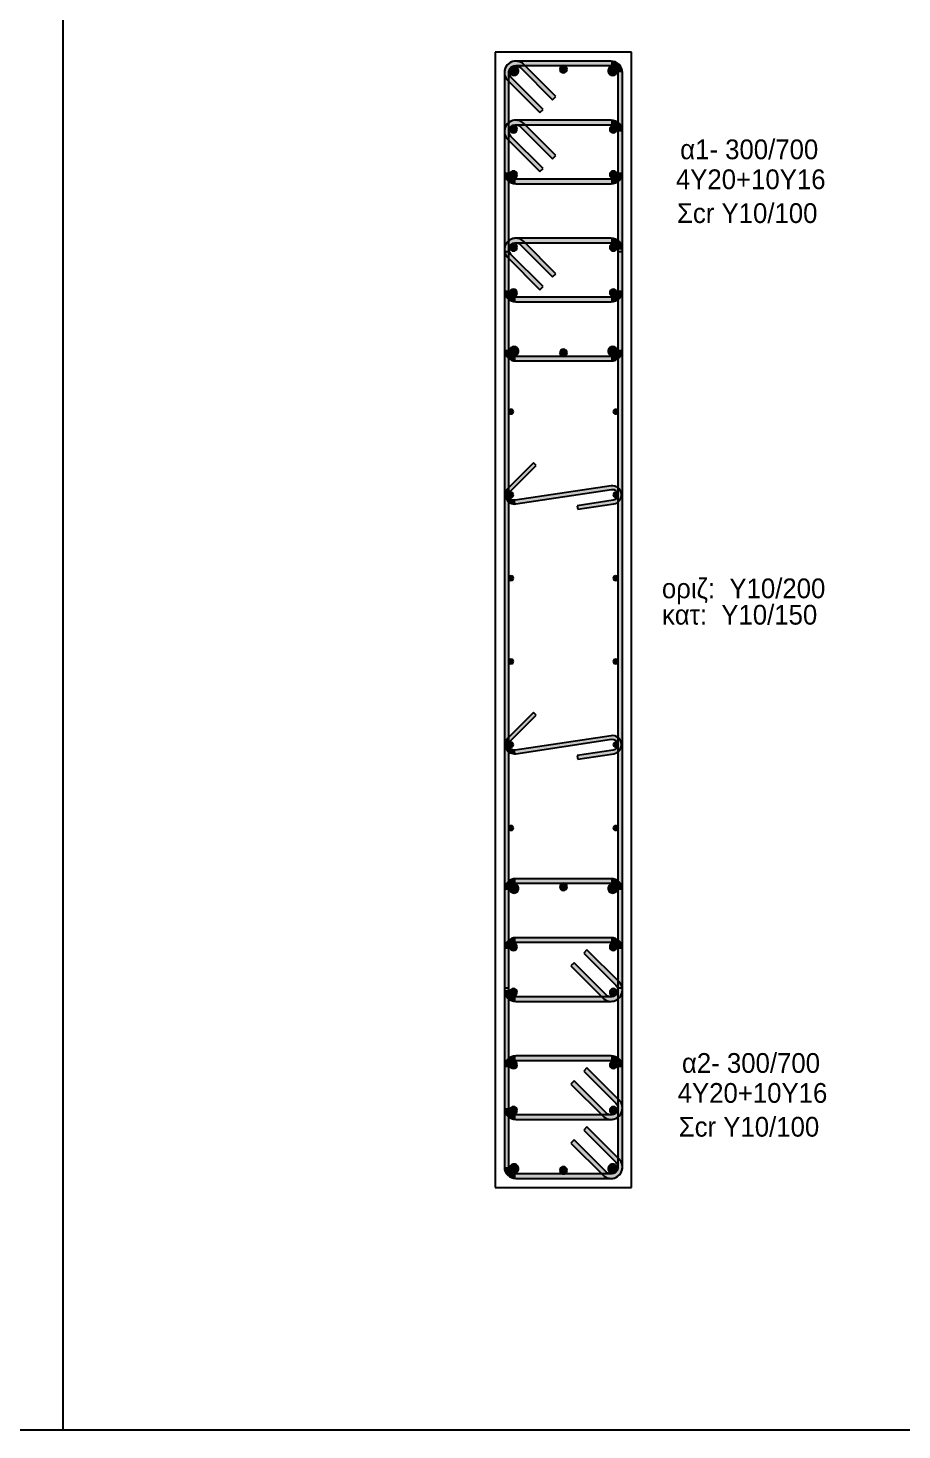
# Model space of a CAD drawing. Header units: millimetres. Extents: x -2171 to 1563, y -1758 to -1505.
# Drawn here: x 307.48 to 317.11, y -1615.62 to -1600.19 of the extents above; entities that cross this region are included whole.
import ezdxf

# ---------------------------------------------------------------- set-up
doc = ezdxf.new("R2010")
doc.units = ezdxf.units.MM
for name, color, linetype in [('Col_Det', 7, 'Continuous'), ('Col_Det_Fill', 7, 'Continuous'), ('Geo_Col_Pro_1', 7, 'Continuous')]:
    doc.layers.add(name, color=color, linetype=linetype)
doc.styles.add('S1Arl22_b_934_161', font='arial.ttf', dxfattribs={"width": 0.933629, "height": 0.002175})

msp = doc.modelspace()

# ---------------------------------------------------------------- hatches: boundary and pattern name
at = {"layer": 'Col_Det_Fill'}
for color, points in [(252, [(312.9047, -1600.6232), (312.94, -1600.5878, 0.6681786), (312.7267, -1600.6762), (312.7767, -1600.6762, -0.6681786)]), (252, [(312.8517, -1600.6012), (312.8517, -1600.5512, 0.6681786), (312.7633, -1600.7646), (312.7986, -1600.7292, -0.6681786)]), (12, [(312.834, -1600.6085, 0.4142136), (312.784, -1600.6585, 0.4142136), (312.834, -1600.7085, 0.4142136), (312.884, -1600.6585, 0.4142136)]), (252, [(313.9017, -1600.6012), (313.9017, -1600.5512), (312.8517, -1600.5512), (312.8517, -1600.6012)]), (252, [(313.2582, -1600.9767), (313.2936, -1600.9414), (312.94, -1600.5878), (312.9047, -1600.6232)]), (12, [(313.3766, -1600.6012, 0.4142136), (313.3366, -1600.6412, 0.4142136), (313.3766, -1600.6812, 0.4142136), (313.4166, -1600.6412, 0.4142136)]), (12, [(313.9193, -1600.6085, 0.4142136), (313.8693, -1600.6585, 0.4142136), (313.9193, -1600.7085, 0.4142136), (313.9693, -1600.6585, 0.4142136)]), (252, [(313.9767, -1600.6762), (314.0267, -1600.6762, 0.4142136), (313.9017, -1600.5512), (313.9017, -1600.6012, -0.4142136)]), (252, [(312.7767, -1600.6762), (312.7267, -1600.6762), (312.7267, -1603.7262), (312.7767, -1603.7262)]), (252, [(312.7986, -1600.7292), (312.7633, -1600.7646), (313.1168, -1601.1181), (313.1522, -1601.0828)]), (252, [(313.9767, -1603.7262), (314.0267, -1603.7262), (314.0267, -1600.6762), (313.9767, -1600.6762)]), (252, [(312.9047, -1601.2732), (312.94, -1601.2378, 0.6681786), (312.7267, -1601.3262), (312.7767, -1601.3262, -0.6681786)]), (252, [(312.8517, -1601.2512), (312.8517, -1601.2012, 0.6681786), (312.7633, -1601.4146), (312.7986, -1601.3792, -0.6681786)]), (252, [(313.9017, -1601.2512), (313.9017, -1601.2012), (312.8517, -1601.2012), (312.8517, -1601.2512)]), (252, [(313.2582, -1601.6267), (313.2936, -1601.5914), (312.94, -1601.2378), (312.9047, -1601.2732)]), (252, [(313.9767, -1601.3262), (314.0267, -1601.3262, 0.4142136), (313.9017, -1601.2012), (313.9017, -1601.2512, -0.4142136)]), (252, [(312.7767, -1601.3262), (312.7267, -1601.3262), (312.7267, -1601.7762), (312.7767, -1601.7762)]), (252, [(312.7986, -1601.3792), (312.7633, -1601.4146), (313.1168, -1601.7681), (313.1522, -1601.7328)]), (56, [(312.8269, -1601.2614, 0.4142136), (312.7869, -1601.3014, 0.4142136), (312.8269, -1601.3414, 0.4142136), (312.8669, -1601.3014, 0.4142136)]), (56, [(313.9264, -1601.2614, 0.4142136), (313.8864, -1601.3014, 0.4142136), (313.9264, -1601.3414, 0.4142136), (313.9664, -1601.3014, 0.4142136)]), (252, [(313.9767, -1601.7762), (314.0267, -1601.7762), (314.0267, -1601.3262), (313.9767, -1601.3262)]), (252, [(312.7767, -1601.7762), (312.7267, -1601.7762, 0.4142136), (312.8517, -1601.9012), (312.8517, -1601.8512, -0.4142136)]), (56, [(312.8269, -1601.7609, 0.4142136), (312.7869, -1601.8009, 0.4142136), (312.8269, -1601.8409, 0.4142136), (312.8669, -1601.8009, 0.4142136)]), (252, [(312.8517, -1601.8512), (312.8517, -1601.9012), (313.9017, -1601.9012), (313.9017, -1601.8512)]), (56, [(313.9264, -1601.7609, 0.4142136), (313.8864, -1601.8009, 0.4142136), (313.9264, -1601.8409, 0.4142136), (313.9664, -1601.8009, 0.4142136)]), (252, [(313.9017, -1601.8512), (313.9017, -1601.9012, 0.4142136), (314.0267, -1601.7762), (313.9767, -1601.7762, -0.4142136)]), (252, [(312.9047, -1602.5732), (312.94, -1602.5378, 0.6681786), (312.7267, -1602.6262), (312.7767, -1602.6262, -0.6681786)]), (252, [(312.8517, -1602.5512), (312.8517, -1602.5012, 0.6681786), (312.7633, -1602.7146), (312.7986, -1602.6792, -0.6681786)]), (252, [(312.7767, -1602.6262), (312.7267, -1602.6262), (312.7267, -1603.0762), (312.7767, -1603.0762)]), (56, [(312.8269, -1602.5614, 0.4142136), (312.7869, -1602.6014, 0.4142136), (312.8269, -1602.6414, 0.4142136), (312.8669, -1602.6014, 0.4142136)]), (252, [(313.9017, -1602.5512), (313.9017, -1602.5012), (312.8517, -1602.5012), (312.8517, -1602.5512)]), (252, [(313.2582, -1602.9267), (313.2936, -1602.8914), (312.94, -1602.5378), (312.9047, -1602.5732)]), (56, [(313.9264, -1602.5614, 0.4142136), (313.8864, -1602.6014, 0.4142136), (313.9264, -1602.6414, 0.4142136), (313.9664, -1602.6014, 0.4142136)]), (252, [(313.9767, -1602.6262), (314.0267, -1602.6262, 0.4142136), (313.9017, -1602.5012), (313.9017, -1602.5512, -0.4142136)]), (252, [(313.9767, -1603.0762), (314.0267, -1603.0762), (314.0267, -1602.6262), (313.9767, -1602.6262)]), (252, [(312.7767, -1602.6497), (312.7267, -1602.6497), (312.7267, -1610.7527), (312.7767, -1610.7527)]), (252, [(312.7986, -1602.6792), (312.7633, -1602.7146), (313.1168, -1603.0681), (313.1522, -1603.0328)]), (252, [(313.9767, -1610.7527), (314.0267, -1610.7527), (314.0267, -1602.6497), (313.9767, -1602.6497)]), (252, [(312.7767, -1603.0762), (312.7267, -1603.0762, 0.4142136), (312.8517, -1603.2012), (312.8517, -1603.1512, -0.4142136)]), (56, [(312.8269, -1603.0609, 0.4142136), (312.7869, -1603.1009, 0.4142136), (312.8269, -1603.1409, 0.4142136), (312.8669, -1603.1009, 0.4142136)]), (56, [(313.9264, -1603.0609, 0.4142136), (313.8864, -1603.1009, 0.4142136), (313.9264, -1603.1409, 0.4142136), (313.9664, -1603.1009, 0.4142136)]), (252, [(313.9017, -1603.1512), (313.9017, -1603.2012, 0.4142136), (314.0267, -1603.0762), (313.9767, -1603.0762, -0.4142136)]), (252, [(312.8517, -1603.1512), (312.8517, -1603.2012), (313.9017, -1603.2012), (313.9017, -1603.1512)]), (12, [(312.834, -1603.6939, 0.4142136), (312.784, -1603.7439, 0.4142136), (312.834, -1603.7939, 0.4142136), (312.884, -1603.7439, 0.4142136)]), (12, [(313.9193, -1603.6939, 0.4142136), (313.8693, -1603.7439, 0.4142136), (313.9193, -1603.7939, 0.4142136), (313.9693, -1603.7439, 0.4142136)]), (252, [(312.7767, -1603.7262), (312.7267, -1603.7262, 0.4142136), (312.8517, -1603.8512), (312.8517, -1603.8012, -0.4142136)]), (252, [(312.8517, -1603.8012), (312.8517, -1603.8512), (313.9017, -1603.8512), (313.9017, -1603.8012)]), (12, [(313.3767, -1603.7212, 0.4142136), (313.3367, -1603.7612, 0.4142136), (313.3767, -1603.8012, 0.4142136), (313.4167, -1603.7612, 0.4142136)]), (252, [(313.9017, -1603.8012), (313.9017, -1603.8512, 0.4142136), (314.0267, -1603.7262), (313.9767, -1603.7262, -0.4142136)]), (133, [(312.8017, -1604.4349, 0.4142136), (312.8267, -1604.4099, 0.4142136), (312.8017, -1604.3849, 0.4142136), (312.7767, -1604.4099, 0.4142136)]), (133, [(313.9517, -1604.4349, 0.4142136), (313.9767, -1604.4099, 0.4142136), (313.9517, -1604.3849, 0.4142136), (313.9267, -1604.4099, 0.4142136)]), (252, [(312.7659, -1605.2558), (312.7942, -1605.284), (313.0771, -1605.0012), (313.0488, -1604.9729)]), (252, [(313.9078, -1605.2671), (313.9018, -1605.2276), (312.8455, -1605.3858), (312.8515, -1605.4254)]), (252, [(313.9255, -1605.3858), (313.9315, -1605.4254, 1), (313.9018, -1605.2276), (313.9078, -1605.2671, -1)]), (252, [(312.8515, -1605.4254), (312.8455, -1605.3858, -0.7233449), (312.7942, -1605.284), (312.7659, -1605.2558, 0.7233449)]), (133, [(312.8017, -1605.3514, 0.4142136), (312.8267, -1605.3264, 0.4142136), (312.8017, -1605.3014, 0.4142136), (312.7767, -1605.3264, 0.4142136)]), (252, [(313.53, -1605.4451), (313.5359, -1605.4846), (313.9315, -1605.4254), (313.9255, -1605.3858)]), (133, [(313.9517, -1605.3514, 0.4142136), (313.9767, -1605.3264, 0.4142136), (313.9517, -1605.3014, 0.4142136), (313.9267, -1605.3264, 0.4142136)]), (133, [(312.8017, -1606.2679, 0.4142136), (312.8267, -1606.2429, 0.4142136), (312.8017, -1606.2179, 0.4142136), (312.7767, -1606.2429, 0.4142136)]), (133, [(313.9517, -1606.2679, 0.4142136), (313.9767, -1606.2429, 0.4142136), (313.9517, -1606.2179, 0.4142136), (313.9267, -1606.2429, 0.4142136)]), (133, [(312.8017, -1607.1844, 0.4142136), (312.8267, -1607.1594, 0.4142136), (312.8017, -1607.1344, 0.4142136), (312.7767, -1607.1594, 0.4142136)]), (133, [(313.9517, -1607.1844, 0.4142136), (313.9767, -1607.1594, 0.4142136), (313.9517, -1607.1344, 0.4142136), (313.9267, -1607.1594, 0.4142136)]), (252, [(312.7659, -1608.0052), (312.7942, -1608.0335), (313.0771, -1607.7506), (313.0488, -1607.7224)]), (252, [(312.8515, -1608.1748), (312.8455, -1608.1353, -0.7233449), (312.7942, -1608.0335), (312.7659, -1608.0052, 0.7233449)]), (252, [(313.9078, -1608.0166), (313.9018, -1607.977), (312.8455, -1608.1353), (312.8515, -1608.1748)]), (252, [(313.9255, -1608.1353), (313.9315, -1608.1748, 1), (313.9018, -1607.977), (313.9078, -1608.0166, -1)]), (133, [(312.8017, -1608.1009, 0.4142136), (312.8267, -1608.0759, 0.4142136), (312.8017, -1608.0509, 0.4142136), (312.7767, -1608.0759, 0.4142136)]), (252, [(313.53, -1608.1945), (313.5359, -1608.2341), (313.9315, -1608.1748), (313.9255, -1608.1353)]), (133, [(313.9517, -1608.1009, 0.4142136), (313.9767, -1608.0759, 0.4142136), (313.9517, -1608.0509, 0.4142136), (313.9267, -1608.0759, 0.4142136)]), (133, [(312.8017, -1609.0174, 0.4142136), (312.8267, -1608.9924, 0.4142136), (312.8017, -1608.9674, 0.4142136), (312.7767, -1608.9924, 0.4142136)]), (133, [(313.9517, -1609.0174, 0.4142136), (313.9767, -1608.9924, 0.4142136), (313.9517, -1608.9674, 0.4142136), (313.9267, -1608.9924, 0.4142136)]), (252, [(312.8517, -1609.6012), (312.8517, -1609.5512, 0.4142136), (312.7267, -1609.6762), (312.7767, -1609.6762, -0.4142136)]), (252, [(313.9017, -1609.6012), (313.9017, -1609.5512), (312.8517, -1609.5512), (312.8517, -1609.6012)]), (252, [(313.9767, -1609.6762), (314.0267, -1609.6762, 0.4142136), (313.9017, -1609.5512), (313.9017, -1609.6012, -0.4142136)]), (252, [(312.7767, -1609.6762), (312.7267, -1609.6762), (312.7267, -1612.7262), (312.7767, -1612.7262)]), (12, [(312.834, -1609.7085, 0.4142136), (312.884, -1609.6585, 0.4142136), (312.834, -1609.6085, 0.4142136), (312.784, -1609.6585, 0.4142136)]), (12, [(313.3766, -1609.6812, 0.4142136), (313.4166, -1609.6412, 0.4142136), (313.3766, -1609.6012, 0.4142136), (313.3366, -1609.6412, 0.4142136)]), (12, [(313.9193, -1609.7085, 0.4142136), (313.9693, -1609.6585, 0.4142136), (313.9193, -1609.6085, 0.4142136), (313.8693, -1609.6585, 0.4142136)]), (252, [(313.9767, -1612.7262), (314.0267, -1612.7262), (314.0267, -1609.6762), (313.9767, -1609.6762)]), (252, [(312.8517, -1610.2512), (312.8517, -1610.2012, 0.4142136), (312.7267, -1610.3262), (312.7767, -1610.3262, -0.4142136)]), (252, [(312.7767, -1610.3262), (312.7267, -1610.3262), (312.7267, -1610.7762), (312.7767, -1610.7762)]), (56, [(312.8269, -1610.3414, 0.4142136), (312.8669, -1610.3014, 0.4142136), (312.8269, -1610.2614, 0.4142136), (312.7869, -1610.3014, 0.4142136)]), (252, [(313.9017, -1610.2512), (313.9017, -1610.2012), (312.8517, -1610.2012), (312.8517, -1610.2512)]), (252, [(313.9547, -1610.7232), (313.99, -1610.6878), (313.6365, -1610.3342), (313.6011, -1610.3696)]), (56, [(313.9264, -1610.3414, 0.4142136), (313.9664, -1610.3014, 0.4142136), (313.9264, -1610.2614, 0.4142136), (313.8864, -1610.3014, 0.4142136)]), (252, [(313.9767, -1610.3262), (314.0267, -1610.3262, 0.4142136), (313.9017, -1610.2012), (313.9017, -1610.2512, -0.4142136)]), (252, [(313.9767, -1610.7762), (314.0267, -1610.7762), (314.0267, -1610.3262), (313.9767, -1610.3262)]), (252, [(313.4951, -1610.4757), (313.4597, -1610.511), (313.8133, -1610.8646), (313.8486, -1610.8292)]), (252, [(312.7767, -1610.7762), (312.7267, -1610.7762, 0.4142136), (312.8517, -1610.9012), (312.8517, -1610.8512, -0.4142136)]), (56, [(312.8269, -1610.8409, 0.4142136), (312.8669, -1610.8009, 0.4142136), (312.8269, -1610.7609, 0.4142136), (312.7869, -1610.8009, 0.4142136)]), (252, [(313.8486, -1610.8292), (313.8133, -1610.8646, 0.6681786), (314.0267, -1610.7762), (313.9767, -1610.7762, -0.6681786)]), (56, [(313.9264, -1610.8409, 0.4142136), (313.9664, -1610.8009, 0.4142136), (313.9264, -1610.7609, 0.4142136), (313.8864, -1610.8009, 0.4142136)]), (252, [(313.9017, -1610.8512), (313.9017, -1610.9012, 0.6681786), (313.99, -1610.6878), (313.9547, -1610.7232, -0.6681786)]), (252, [(312.8517, -1610.8512), (312.8517, -1610.9012), (313.9017, -1610.9012), (313.9017, -1610.8512)]), (252, [(312.8517, -1611.5512), (312.8517, -1611.5012, 0.4142136), (312.7267, -1611.6262), (312.7767, -1611.6262, -0.4142136)]), (56, [(312.8269, -1611.6414, 0.4142136), (312.8669, -1611.6014, 0.4142136), (312.8269, -1611.5614, 0.4142136), (312.7869, -1611.6014, 0.4142136)]), (252, [(313.9017, -1611.5512), (313.9017, -1611.5012), (312.8517, -1611.5012), (312.8517, -1611.5512)]), (56, [(313.9264, -1611.6414, 0.4142136), (313.9664, -1611.6014, 0.4142136), (313.9264, -1611.5614, 0.4142136), (313.8864, -1611.6014, 0.4142136)]), (252, [(313.9767, -1611.6262), (314.0267, -1611.6262, 0.4142136), (313.9017, -1611.5012), (313.9017, -1611.5512, -0.4142136)]), (252, [(312.7767, -1611.6262), (312.7267, -1611.6262), (312.7267, -1612.0762), (312.7767, -1612.0762)]), (252, [(313.9547, -1612.0232), (313.99, -1611.9878), (313.6365, -1611.6342), (313.6011, -1611.6696)]), (252, [(313.9767, -1612.0762), (314.0267, -1612.0762), (314.0267, -1611.6262), (313.9767, -1611.6262)]), (252, [(313.4951, -1611.7757), (313.4597, -1611.811), (313.8133, -1612.1646), (313.8486, -1612.1292)]), (252, [(313.9017, -1612.1512), (313.9017, -1612.2012, 0.6681786), (313.99, -1611.9878), (313.9547, -1612.0232, -0.6681786)]), (252, [(312.7767, -1612.0762), (312.7267, -1612.0762, 0.4142136), (312.8517, -1612.2012), (312.8517, -1612.1512, -0.4142136)]), (56, [(312.8269, -1612.1409, 0.4142136), (312.8669, -1612.1009, 0.4142136), (312.8269, -1612.0609, 0.4142136), (312.7869, -1612.1009, 0.4142136)]), (252, [(312.8517, -1612.1512), (312.8517, -1612.2012), (313.9017, -1612.2012), (313.9017, -1612.1512)]), (252, [(313.8486, -1612.1292), (313.8133, -1612.1646, 0.6681786), (314.0267, -1612.0762), (313.9767, -1612.0762, -0.6681786)]), (56, [(313.9264, -1612.1409, 0.4142136), (313.9664, -1612.1009, 0.4142136), (313.9264, -1612.0609, 0.4142136), (313.8864, -1612.1009, 0.4142136)]), (252, [(313.9547, -1612.6732), (313.99, -1612.6378), (313.6365, -1612.2842), (313.6011, -1612.3196)]), (252, [(313.4951, -1612.4257), (313.4597, -1612.461), (313.8133, -1612.8146), (313.8486, -1612.7792)]), (252, [(313.9017, -1612.8012), (313.9017, -1612.8512, 0.6681786), (313.99, -1612.6378), (313.9547, -1612.6732, -0.6681786)]), (252, [(312.7767, -1612.7262), (312.7267, -1612.7262, 0.4142136), (312.8517, -1612.8512), (312.8517, -1612.8012, -0.4142136)]), (12, [(312.834, -1612.7939, 0.4142136), (312.884, -1612.7439, 0.4142136), (312.834, -1612.6939, 0.4142136), (312.784, -1612.7439, 0.4142136)]), (252, [(312.8517, -1612.8012), (312.8517, -1612.8512), (313.9017, -1612.8512), (313.9017, -1612.8012)]), (12, [(313.3767, -1612.8012, 0.4142136), (313.4167, -1612.7612, 0.4142136), (313.3767, -1612.7212, 0.4142136), (313.3367, -1612.7612, 0.4142136)]), (252, [(313.8486, -1612.7792), (313.8133, -1612.8146, 0.6681786), (314.0267, -1612.7262), (313.9767, -1612.7262, -0.6681786)]), (12, [(313.9193, -1612.7939, 0.4142136), (313.9693, -1612.7439, 0.4142136), (313.9193, -1612.6939, 0.4142136), (313.8693, -1612.7439, 0.4142136)])]:
    msp.add_hatch(color=color, dxfattribs=at).paths.add_polyline_path(points)

# ---------------------------------------------------------------- linework, layer by layer
at = {"layer": 'Col_Det', "color": 7}
for points in [[(314.1267, -1600.4512), (312.6267, -1600.4512)], [(312.6267, -1600.4512), (312.6267, -1612.9512)], [(314.1267, -1612.9512), (314.1267, -1600.4512)], [(313.9017, -1600.5512), (312.8517, -1600.5512)], [(312.8517, -1600.6012), (313.9017, -1600.6012)], [(313.2936, -1600.9414), (312.94, -1600.5878)], [(312.7267, -1600.6762), (312.7267, -1603.7262)], [(312.7633, -1600.7646), (313.1168, -1601.1181)], [(312.7767, -1603.7262), (312.7767, -1600.6762)], [(313.1522, -1601.0828), (312.7986, -1600.7292)], [(312.9047, -1600.6232), (313.2582, -1600.9767)], [(313.9767, -1600.6762), (313.9767, -1603.7262)], [(314.0267, -1603.7262), (314.0267, -1600.6762)], [(313.1168, -1601.1181), (313.1522, -1601.0828)], [(313.2582, -1600.9767), (313.2936, -1600.9414)], [(313.9017, -1601.2012), (312.8517, -1601.2012)], [(313.2936, -1601.5914), (312.94, -1601.2378)], [(312.7267, -1601.3262), (312.7267, -1601.7762)], [(312.7767, -1601.7762), (312.7767, -1601.3262)], [(313.1522, -1601.7328), (312.7986, -1601.3792)], [(312.8517, -1601.2512), (313.9017, -1601.2512)], [(312.9047, -1601.2732), (313.2582, -1601.6267)], [(313.9767, -1601.3262), (313.9767, -1601.7762)], [(314.0267, -1601.7762), (314.0267, -1601.3262)], [(312.7633, -1601.4146), (313.1168, -1601.7681)], [(313.2582, -1601.6267), (313.2936, -1601.5914)], [(313.9017, -1601.8512), (312.8517, -1601.8512)], [(313.1168, -1601.7681), (313.1522, -1601.7328)], [(312.8517, -1601.9012), (313.9017, -1601.9012)], [(312.7267, -1602.6262), (312.7267, -1603.0762)], [(312.7767, -1603.0762), (312.7767, -1602.6262)], [(313.9017, -1602.5012), (312.8517, -1602.5012)], [(312.8517, -1602.5512), (313.9017, -1602.5512)], [(312.9047, -1602.5732), (313.2582, -1602.9267)], [(313.2936, -1602.8914), (312.94, -1602.5378)], [(313.9767, -1602.6262), (313.9767, -1603.0762)], [(314.0267, -1603.0762), (314.0267, -1602.6262)], [(312.7767, -1602.6497), (312.7267, -1602.6497)], [(312.7267, -1602.6497), (312.7267, -1610.7527)], [(312.7633, -1602.7146), (313.1168, -1603.0681)], [(312.7767, -1610.7527), (312.7767, -1602.6497)], [(313.1522, -1603.0328), (312.7986, -1602.6792)], [(314.0267, -1602.6497), (313.9767, -1602.6497)], [(313.9767, -1602.6497), (313.9767, -1610.7527)], [(314.0267, -1610.7527), (314.0267, -1602.6497)], [(313.2582, -1602.9267), (313.2936, -1602.8914)], [(313.1168, -1603.0681), (313.1522, -1603.0328)], [(313.9017, -1603.1512), (312.8517, -1603.1512)], [(312.8517, -1603.2012), (313.9017, -1603.2012)], [(313.9017, -1603.8012), (312.8517, -1603.8012)], [(312.8517, -1603.8512), (313.9017, -1603.8512)], [(313.0488, -1604.9729), (312.7659, -1605.2558)], [(312.7942, -1605.284), (313.0771, -1605.0012)], [(313.0771, -1605.0012), (313.0488, -1604.9729)], [(313.9018, -1605.2276), (312.8455, -1605.3858)], [(312.8515, -1605.4254), (313.9078, -1605.2671)], [(313.9255, -1605.3858), (313.53, -1605.4451)], [(313.53, -1605.4451), (313.5359, -1605.4846)], [(313.5359, -1605.4846), (313.9315, -1605.4254)], [(313.0488, -1607.7224), (312.7659, -1608.0052)], [(312.7942, -1608.0335), (313.0771, -1607.7506)], [(313.0771, -1607.7506), (313.0488, -1607.7224)], [(313.9018, -1607.977), (312.8455, -1608.1353)], [(312.8515, -1608.1748), (313.9078, -1608.0166)], [(313.9255, -1608.1353), (313.53, -1608.1945)], [(313.5359, -1608.2341), (313.9315, -1608.1748)], [(313.53, -1608.1945), (313.5359, -1608.2341)], [(313.9017, -1609.5512), (312.8517, -1609.5512)], [(312.7267, -1609.6762), (312.7267, -1612.7262)], [(312.7767, -1612.7262), (312.7767, -1609.6762)], [(312.8517, -1609.6012), (313.9017, -1609.6012)], [(313.9767, -1609.6762), (313.9767, -1612.7262)], [(314.0267, -1612.7262), (314.0267, -1609.6762)], [(312.7267, -1610.3262), (312.7267, -1610.7762)], [(312.7767, -1610.7762), (312.7767, -1610.3262)], [(313.9017, -1610.2012), (312.8517, -1610.2012)], [(312.8517, -1610.2512), (313.9017, -1610.2512)], [(313.6365, -1610.3342), (313.6011, -1610.3696)], [(313.99, -1610.6878), (313.6365, -1610.3342)], [(313.9767, -1610.3262), (313.9767, -1610.7762)], [(314.0267, -1610.7762), (314.0267, -1610.3262)], [(313.4951, -1610.4757), (313.4597, -1610.511)], [(313.8486, -1610.8292), (313.4951, -1610.4757)], [(313.6011, -1610.3696), (313.9547, -1610.7232)], [(313.4597, -1610.511), (313.8133, -1610.8646)], [(312.7267, -1610.7527), (312.7767, -1610.7527)], [(313.9767, -1610.7527), (314.0267, -1610.7527)], [(313.9017, -1610.8512), (312.8517, -1610.8512)], [(312.8517, -1610.9012), (313.9017, -1610.9012)], [(313.9017, -1611.5012), (312.8517, -1611.5012)], [(312.8517, -1611.5512), (313.9017, -1611.5512)], [(312.7267, -1611.6262), (312.7267, -1612.0762)], [(312.7767, -1612.0762), (312.7767, -1611.6262)], [(313.6365, -1611.6342), (313.6011, -1611.6696)], [(313.6011, -1611.6696), (313.9547, -1612.0232)], [(313.99, -1611.9878), (313.6365, -1611.6342)], [(313.9767, -1611.6262), (313.9767, -1612.0762)], [(314.0267, -1612.0762), (314.0267, -1611.6262)], [(313.4951, -1611.7757), (313.4597, -1611.811)], [(313.4597, -1611.811), (313.8133, -1612.1646)], [(313.8486, -1612.1292), (313.4951, -1611.7757)], [(313.9017, -1612.1512), (312.8517, -1612.1512)], [(312.8517, -1612.2012), (313.9017, -1612.2012)], [(313.6365, -1612.2842), (313.6011, -1612.3196)], [(313.6011, -1612.3196), (313.9547, -1612.6732)], [(313.99, -1612.6378), (313.6365, -1612.2842)], [(313.4951, -1612.4257), (313.4597, -1612.461)], [(313.4597, -1612.461), (313.8133, -1612.8146)], [(313.8486, -1612.7792), (313.4951, -1612.4257)], [(313.9017, -1612.8012), (312.8517, -1612.8012)], [(312.6267, -1612.9512), (314.1267, -1612.9512)], [(312.8517, -1612.8512), (313.9017, -1612.8512)]]:
    msp.add_lwpolyline(points, dxfattribs=at)
for points in [[(312.94, -1600.5878, 0.6681786), (312.7267, -1600.6762)], [(312.8517, -1600.5512, 0.6681786), (312.7633, -1600.7646)], [(312.7767, -1600.6762, -0.6681786), (312.9047, -1600.6232, -0.6681786)], [(312.7986, -1600.7292, -0.6681786), (312.8517, -1600.6012, -0.6681786)], [(312.834, -1600.6085, 0.4142136), (312.784, -1600.6585, 0.4142136)], [(312.884, -1600.6585, 0.4142136), (312.834, -1600.6085, 0.4142136)], [(313.3766, -1600.6012, 0.4142136), (313.3366, -1600.6412, 0.4142136)], [(313.4166, -1600.6412, 0.4142136), (313.3766, -1600.6012, 0.4142136)], [(313.9193, -1600.6085, 0.4142136), (313.8693, -1600.6585, 0.4142136)], [(314.0267, -1600.6762, 0.4142136), (313.9017, -1600.5512)], [(313.9017, -1600.6012, -0.4142136), (313.9767, -1600.6762, -0.4142136)], [(313.9693, -1600.6585, 0.4142136), (313.9193, -1600.6085, 0.4142136)], [(312.784, -1600.6585, 0.4142136), (312.834, -1600.7085, 0.4142136)], [(312.834, -1600.7085, 0.4142136), (312.884, -1600.6585, 0.4142136)], [(313.3366, -1600.6412, 0.4142136), (313.3766, -1600.6812, 0.4142136)], [(313.3766, -1600.6812, 0.4142136), (313.4166, -1600.6412, 0.4142136)], [(313.8693, -1600.6585, 0.4142136), (313.9193, -1600.7085, 0.4142136)], [(313.9193, -1600.7085, 0.4142136), (313.9693, -1600.6585, 0.4142136)], [(312.94, -1601.2378, 0.6681786), (312.7267, -1601.3262)], [(312.8517, -1601.2012, 0.6681786), (312.7633, -1601.4146)], [(314.0267, -1601.3262, 0.4142136), (313.9017, -1601.2012)], [(312.7767, -1601.3262, -0.6681786), (312.9047, -1601.2732, -0.6681786)], [(312.7986, -1601.3792, -0.6681786), (312.8517, -1601.2512, -0.6681786)], [(312.8269, -1601.2614, 0.4142136), (312.7869, -1601.3014, 0.4142136)], [(312.7869, -1601.3014, 0.4142136), (312.8269, -1601.3414, 0.4142136)], [(312.8669, -1601.3014, 0.4142136), (312.8269, -1601.2614, 0.4142136)], [(312.8269, -1601.3414, 0.4142136), (312.8669, -1601.3014, 0.4142136)], [(313.9264, -1601.2614, 0.4142136), (313.8864, -1601.3014, 0.4142136)], [(313.8864, -1601.3014, 0.4142136), (313.9264, -1601.3414, 0.4142136)], [(313.9017, -1601.2512, -0.4142136), (313.9767, -1601.3262, -0.4142136)], [(313.9664, -1601.3014, 0.4142136), (313.9264, -1601.2614, 0.4142136)], [(313.9264, -1601.3414, 0.4142136), (313.9664, -1601.3014, 0.4142136)], [(312.7267, -1601.7762, 0.4142136), (312.8517, -1601.9012)], [(312.8517, -1601.8512, -0.4142136), (312.7767, -1601.7762, -0.4142136)], [(312.8269, -1601.7609, 0.4142136), (312.7869, -1601.8009, 0.4142136)], [(312.7869, -1601.8009, 0.4142136), (312.8269, -1601.8409, 0.4142136)], [(312.8669, -1601.8009, 0.4142136), (312.8269, -1601.7609, 0.4142136)], [(312.8269, -1601.8409, 0.4142136), (312.8669, -1601.8009, 0.4142136)], [(313.9264, -1601.7609, 0.4142136), (313.8864, -1601.8009, 0.4142136)], [(313.8864, -1601.8009, 0.4142136), (313.9264, -1601.8409, 0.4142136)], [(313.9017, -1601.9012, 0.4142136), (314.0267, -1601.7762)], [(313.9767, -1601.7762, -0.4142136), (313.9017, -1601.8512, -0.4142136)], [(313.9664, -1601.8009, 0.4142136), (313.9264, -1601.7609, 0.4142136)], [(313.9264, -1601.8409, 0.4142136), (313.9664, -1601.8009, 0.4142136)], [(312.94, -1602.5378, 0.6681786), (312.7267, -1602.6262)], [(312.8517, -1602.5012, 0.6681786), (312.7633, -1602.7146)], [(312.7767, -1602.6262, -0.6681786), (312.9047, -1602.5732, -0.6681786)], [(312.7986, -1602.6792, -0.6681786), (312.8517, -1602.5512, -0.6681786)], [(312.8269, -1602.5614, 0.4142136), (312.7869, -1602.6014, 0.4142136)], [(312.7869, -1602.6014, 0.4142136), (312.8269, -1602.6414, 0.4142136)], [(312.8669, -1602.6014, 0.4142136), (312.8269, -1602.5614, 0.4142136)], [(312.8269, -1602.6414, 0.4142136), (312.8669, -1602.6014, 0.4142136)], [(313.9264, -1602.5614, 0.4142136), (313.8864, -1602.6014, 0.4142136)], [(313.8864, -1602.6014, 0.4142136), (313.9264, -1602.6414, 0.4142136)], [(314.0267, -1602.6262, 0.4142136), (313.9017, -1602.5012)], [(313.9017, -1602.5512, -0.4142136), (313.9767, -1602.6262, -0.4142136)], [(313.9664, -1602.6014, 0.4142136), (313.9264, -1602.5614, 0.4142136)], [(313.9264, -1602.6414, 0.4142136), (313.9664, -1602.6014, 0.4142136)], [(312.7267, -1603.0762, 0.4142136), (312.8517, -1603.2012)], [(312.8517, -1603.1512, -0.4142136), (312.7767, -1603.0762, -0.4142136)], [(312.8269, -1603.0609, 0.4142136), (312.7869, -1603.1009, 0.4142136)], [(312.8669, -1603.1009, 0.4142136), (312.8269, -1603.0609, 0.4142136)], [(313.9264, -1603.0609, 0.4142136), (313.8864, -1603.1009, 0.4142136)], [(313.9017, -1603.2012, 0.4142136), (314.0267, -1603.0762)], [(313.9767, -1603.0762, -0.4142136), (313.9017, -1603.1512, -0.4142136)], [(313.9664, -1603.1009, 0.4142136), (313.9264, -1603.0609, 0.4142136)], [(312.7869, -1603.1009, 0.4142136), (312.8269, -1603.1409, 0.4142136)], [(312.8269, -1603.1409, 0.4142136), (312.8669, -1603.1009, 0.4142136)], [(313.8864, -1603.1009, 0.4142136), (313.9264, -1603.1409, 0.4142136)], [(313.9264, -1603.1409, 0.4142136), (313.9664, -1603.1009, 0.4142136)], [(312.834, -1603.6939, 0.4142136), (312.784, -1603.7439, 0.4142136)], [(312.884, -1603.7439, 0.4142136), (312.834, -1603.6939, 0.4142136)], [(313.9193, -1603.6939, 0.4142136), (313.8693, -1603.7439, 0.4142136)], [(313.9693, -1603.7439, 0.4142136), (313.9193, -1603.6939, 0.4142136)], [(312.7267, -1603.7262, 0.4142136), (312.8517, -1603.8512)], [(312.8517, -1603.8012, -0.4142136), (312.7767, -1603.7262, -0.4142136)], [(312.784, -1603.7439, 0.4142136), (312.834, -1603.7939, 0.4142136)], [(312.834, -1603.7939, 0.4142136), (312.884, -1603.7439, 0.4142136)], [(313.3767, -1603.7212, 0.4142136), (313.3367, -1603.7612, 0.4142136)], [(313.3367, -1603.7612, 0.4142136), (313.3767, -1603.8012, 0.4142136)], [(313.4167, -1603.7612, 0.4142136), (313.3767, -1603.7212, 0.4142136)], [(313.3767, -1603.8012, 0.4142136), (313.4167, -1603.7612, 0.4142136)], [(313.8693, -1603.7439, 0.4142136), (313.9193, -1603.7939, 0.4142136)], [(313.9017, -1603.8512, 0.4142136), (314.0267, -1603.7262)], [(313.9767, -1603.7262, -0.4142136), (313.9017, -1603.8012, -0.4142136)], [(313.9193, -1603.7939, 0.4142136), (313.9693, -1603.7439, 0.4142136)], [(312.8017, -1604.3849, 0.4142136), (312.7767, -1604.4099, 0.4142136)], [(312.7767, -1604.4099, 0.4142136), (312.8017, -1604.4349, 0.4142136)], [(312.8267, -1604.4099, 0.4142136), (312.8017, -1604.3849, 0.4142136)], [(312.8017, -1604.4349, 0.4142136), (312.8267, -1604.4099, 0.4142136)], [(313.9517, -1604.3849, 0.4142136), (313.9267, -1604.4099, 0.4142136)], [(313.9267, -1604.4099, 0.4142136), (313.9517, -1604.4349, 0.4142136)], [(313.9767, -1604.4099, 0.4142136), (313.9517, -1604.3849, 0.4142136)], [(313.9517, -1604.4349, 0.4142136), (313.9767, -1604.4099, 0.4142136)], [(313.9315, -1605.4254, 1), (313.9018, -1605.2276)], [(312.7659, -1605.2558, 0.7233449), (312.8515, -1605.4254, 0.7233449)], [(312.8455, -1605.3858, -0.7233449), (312.7942, -1605.284)], [(312.8017, -1605.3014, 0.4142136), (312.7767, -1605.3264, 0.4142136)], [(312.7767, -1605.3264, 0.4142136), (312.8017, -1605.3514, 0.4142136)], [(312.8267, -1605.3264, 0.4142136), (312.8017, -1605.3014, 0.4142136)], [(312.8017, -1605.3514, 0.4142136), (312.8267, -1605.3264, 0.4142136)], [(313.9078, -1605.2671, -1), (313.9255, -1605.3858, -1)], [(313.9517, -1605.3014, 0.4142136), (313.9267, -1605.3264, 0.4142136)], [(313.9267, -1605.3264, 0.4142136), (313.9517, -1605.3514, 0.4142136)], [(313.9767, -1605.3264, 0.4142136), (313.9517, -1605.3014, 0.4142136)], [(313.9517, -1605.3514, 0.4142136), (313.9767, -1605.3264, 0.4142136)], [(312.8017, -1606.2179, 0.4142136), (312.7767, -1606.2429, 0.4142136)], [(312.7767, -1606.2429, 0.4142136), (312.8017, -1606.2679, 0.4142136)], [(312.8267, -1606.2429, 0.4142136), (312.8017, -1606.2179, 0.4142136)], [(312.8017, -1606.2679, 0.4142136), (312.8267, -1606.2429, 0.4142136)], [(313.9517, -1606.2179, 0.4142136), (313.9267, -1606.2429, 0.4142136)], [(313.9267, -1606.2429, 0.4142136), (313.9517, -1606.2679, 0.4142136)], [(313.9767, -1606.2429, 0.4142136), (313.9517, -1606.2179, 0.4142136)], [(313.9517, -1606.2679, 0.4142136), (313.9767, -1606.2429, 0.4142136)], [(312.8017, -1607.1344, 0.4142136), (312.7767, -1607.1594, 0.4142136)], [(312.7767, -1607.1594, 0.4142136), (312.8017, -1607.1844, 0.4142136)], [(312.8267, -1607.1594, 0.4142136), (312.8017, -1607.1344, 0.4142136)], [(312.8017, -1607.1844, 0.4142136), (312.8267, -1607.1594, 0.4142136)], [(313.9517, -1607.1344, 0.4142136), (313.9267, -1607.1594, 0.4142136)], [(313.9267, -1607.1594, 0.4142136), (313.9517, -1607.1844, 0.4142136)], [(313.9767, -1607.1594, 0.4142136), (313.9517, -1607.1344, 0.4142136)], [(313.9517, -1607.1844, 0.4142136), (313.9767, -1607.1594, 0.4142136)], [(312.7659, -1608.0052, 0.7233449), (312.8515, -1608.1748, 0.7233449)], [(313.9315, -1608.1748, 1), (313.9018, -1607.977)], [(313.9078, -1608.0166, -1), (313.9255, -1608.1353, -1)], [(312.8455, -1608.1353, -0.7233449), (312.7942, -1608.0335)], [(312.8017, -1608.0509, 0.4142136), (312.7767, -1608.0759, 0.4142136)], [(312.7767, -1608.0759, 0.4142136), (312.8017, -1608.1009, 0.4142136)], [(312.8267, -1608.0759, 0.4142136), (312.8017, -1608.0509, 0.4142136)], [(312.8017, -1608.1009, 0.4142136), (312.8267, -1608.0759, 0.4142136)], [(313.9517, -1608.0509, 0.4142136), (313.9267, -1608.0759, 0.4142136)], [(313.9267, -1608.0759, 0.4142136), (313.9517, -1608.1009, 0.4142136)], [(313.9767, -1608.0759, 0.4142136), (313.9517, -1608.0509, 0.4142136)], [(313.9517, -1608.1009, 0.4142136), (313.9767, -1608.0759, 0.4142136)], [(312.8017, -1608.9674, 0.4142136), (312.7767, -1608.9924, 0.4142136)], [(312.7767, -1608.9924, 0.4142136), (312.8017, -1609.0174, 0.4142136)], [(312.8267, -1608.9924, 0.4142136), (312.8017, -1608.9674, 0.4142136)], [(312.8017, -1609.0174, 0.4142136), (312.8267, -1608.9924, 0.4142136)], [(313.9517, -1608.9674, 0.4142136), (313.9267, -1608.9924, 0.4142136)], [(313.9267, -1608.9924, 0.4142136), (313.9517, -1609.0174, 0.4142136)], [(313.9767, -1608.9924, 0.4142136), (313.9517, -1608.9674, 0.4142136)], [(313.9517, -1609.0174, 0.4142136), (313.9767, -1608.9924, 0.4142136)], [(312.8517, -1609.5512, 0.4142136), (312.7267, -1609.6762)], [(314.0267, -1609.6762, 0.4142136), (313.9017, -1609.5512)], [(312.7767, -1609.6762, -0.4142136), (312.8517, -1609.6012, -0.4142136)], [(312.834, -1609.6085, 0.4142136), (312.784, -1609.6585, 0.4142136)], [(312.784, -1609.6585, 0.4142136), (312.834, -1609.7085, 0.4142136)], [(312.884, -1609.6585, 0.4142136), (312.834, -1609.6085, 0.4142136)], [(312.834, -1609.7085, 0.4142136), (312.884, -1609.6585, 0.4142136)], [(313.3766, -1609.6012, 0.4142136), (313.3366, -1609.6412, 0.4142136)], [(313.3366, -1609.6412, 0.4142136), (313.3766, -1609.6812, 0.4142136)], [(313.4166, -1609.6412, 0.4142136), (313.3766, -1609.6012, 0.4142136)], [(313.3766, -1609.6812, 0.4142136), (313.4166, -1609.6412, 0.4142136)], [(313.9193, -1609.6085, 0.4142136), (313.8693, -1609.6585, 0.4142136)], [(313.8693, -1609.6585, 0.4142136), (313.9193, -1609.7085, 0.4142136)], [(313.9017, -1609.6012, -0.4142136), (313.9767, -1609.6762, -0.4142136)], [(313.9693, -1609.6585, 0.4142136), (313.9193, -1609.6085, 0.4142136)], [(313.9193, -1609.7085, 0.4142136), (313.9693, -1609.6585, 0.4142136)], [(312.8517, -1610.2012, 0.4142136), (312.7267, -1610.3262)], [(312.7767, -1610.3262, -0.4142136), (312.8517, -1610.2512, -0.4142136)], [(312.8269, -1610.2614, 0.4142136), (312.7869, -1610.3014, 0.4142136)], [(312.7869, -1610.3014, 0.4142136), (312.8269, -1610.3414, 0.4142136)], [(312.8669, -1610.3014, 0.4142136), (312.8269, -1610.2614, 0.4142136)], [(312.8269, -1610.3414, 0.4142136), (312.8669, -1610.3014, 0.4142136)], [(313.9264, -1610.2614, 0.4142136), (313.8864, -1610.3014, 0.4142136)], [(313.8864, -1610.3014, 0.4142136), (313.9264, -1610.3414, 0.4142136)], [(314.0267, -1610.3262, 0.4142136), (313.9017, -1610.2012)], [(313.9017, -1610.2512, -0.4142136), (313.9767, -1610.3262, -0.4142136)], [(313.9664, -1610.3014, 0.4142136), (313.9264, -1610.2614, 0.4142136)], [(313.9264, -1610.3414, 0.4142136), (313.9664, -1610.3014, 0.4142136)], [(312.7267, -1610.7762, 0.4142136), (312.8517, -1610.9012)], [(312.8517, -1610.8512, -0.4142136), (312.7767, -1610.7762, -0.4142136)], [(312.8269, -1610.7609, 0.4142136), (312.7869, -1610.8009, 0.4142136)], [(312.7869, -1610.8009, 0.4142136), (312.8269, -1610.8409, 0.4142136)], [(312.8669, -1610.8009, 0.4142136), (312.8269, -1610.7609, 0.4142136)], [(312.8269, -1610.8409, 0.4142136), (312.8669, -1610.8009, 0.4142136)], [(313.8133, -1610.8646, 0.6681786), (314.0267, -1610.7762)], [(313.9767, -1610.7762, -0.6681786), (313.8486, -1610.8292, -0.6681786)], [(313.9264, -1610.7609, 0.4142136), (313.8864, -1610.8009, 0.4142136)], [(313.8864, -1610.8009, 0.4142136), (313.9264, -1610.8409, 0.4142136)], [(313.9017, -1610.9012, 0.6681786), (313.99, -1610.6878)], [(313.9547, -1610.7232, -0.6681786), (313.9017, -1610.8512, -0.6681786)], [(313.9664, -1610.8009, 0.4142136), (313.9264, -1610.7609, 0.4142136)], [(313.9264, -1610.8409, 0.4142136), (313.9664, -1610.8009, 0.4142136)], [(312.8517, -1611.5012, 0.4142136), (312.7267, -1611.6262)], [(312.7767, -1611.6262, -0.4142136), (312.8517, -1611.5512, -0.4142136)], [(312.8269, -1611.5614, 0.4142136), (312.7869, -1611.6014, 0.4142136)], [(312.8669, -1611.6014, 0.4142136), (312.8269, -1611.5614, 0.4142136)], [(313.9264, -1611.5614, 0.4142136), (313.8864, -1611.6014, 0.4142136)], [(314.0267, -1611.6262, 0.4142136), (313.9017, -1611.5012)], [(313.9017, -1611.5512, -0.4142136), (313.9767, -1611.6262, -0.4142136)], [(313.9664, -1611.6014, 0.4142136), (313.9264, -1611.5614, 0.4142136)], [(312.7869, -1611.6014, 0.4142136), (312.8269, -1611.6414, 0.4142136)], [(312.8269, -1611.6414, 0.4142136), (312.8669, -1611.6014, 0.4142136)], [(313.8864, -1611.6014, 0.4142136), (313.9264, -1611.6414, 0.4142136)], [(313.9264, -1611.6414, 0.4142136), (313.9664, -1611.6014, 0.4142136)], [(313.9017, -1612.2012, 0.6681786), (313.99, -1611.9878)], [(313.9547, -1612.0232, -0.6681786), (313.9017, -1612.1512, -0.6681786)], [(312.7267, -1612.0762, 0.4142136), (312.8517, -1612.2012)], [(312.8517, -1612.1512, -0.4142136), (312.7767, -1612.0762, -0.4142136)], [(312.8269, -1612.0609, 0.4142136), (312.7869, -1612.1009, 0.4142136)], [(312.7869, -1612.1009, 0.4142136), (312.8269, -1612.1409, 0.4142136)], [(312.8669, -1612.1009, 0.4142136), (312.8269, -1612.0609, 0.4142136)], [(312.8269, -1612.1409, 0.4142136), (312.8669, -1612.1009, 0.4142136)], [(313.8133, -1612.1646, 0.6681786), (314.0267, -1612.0762)], [(313.9767, -1612.0762, -0.6681786), (313.8486, -1612.1292, -0.6681786)], [(313.9264, -1612.0609, 0.4142136), (313.8864, -1612.1009, 0.4142136)], [(313.8864, -1612.1009, 0.4142136), (313.9264, -1612.1409, 0.4142136)], [(313.9664, -1612.1009, 0.4142136), (313.9264, -1612.0609, 0.4142136)], [(313.9264, -1612.1409, 0.4142136), (313.9664, -1612.1009, 0.4142136)], [(313.9017, -1612.8512, 0.6681786), (313.99, -1612.6378)], [(312.7267, -1612.7262, 0.4142136), (312.8517, -1612.8512)], [(312.8517, -1612.8012, -0.4142136), (312.7767, -1612.7262, -0.4142136)], [(312.834, -1612.6939, 0.4142136), (312.784, -1612.7439, 0.4142136)], [(312.784, -1612.7439, 0.4142136), (312.834, -1612.7939, 0.4142136)], [(312.884, -1612.7439, 0.4142136), (312.834, -1612.6939, 0.4142136)], [(312.834, -1612.7939, 0.4142136), (312.884, -1612.7439, 0.4142136)], [(313.3767, -1612.7212, 0.4142136), (313.3367, -1612.7612, 0.4142136)], [(313.3367, -1612.7612, 0.4142136), (313.3767, -1612.8012, 0.4142136)], [(313.4167, -1612.7612, 0.4142136), (313.3767, -1612.7212, 0.4142136)], [(313.3767, -1612.8012, 0.4142136), (313.4167, -1612.7612, 0.4142136)], [(313.8133, -1612.8146, 0.6681786), (314.0267, -1612.7262)], [(313.9767, -1612.7262, -0.6681786), (313.8486, -1612.7792, -0.6681786)], [(313.9193, -1612.6939, 0.4142136), (313.8693, -1612.7439, 0.4142136)], [(313.8693, -1612.7439, 0.4142136), (313.9193, -1612.7939, 0.4142136)], [(313.9547, -1612.6732, -0.6681786), (313.9017, -1612.8012, -0.6681786)], [(313.9693, -1612.7439, 0.4142136), (313.9193, -1612.6939, 0.4142136)], [(313.9193, -1612.7939, 0.4142136), (313.9693, -1612.7439, 0.4142136)]]:
    msp.add_lwpolyline(points, format="xyb", dxfattribs=at)
at = {"layer": 'Geo_Col_Pro_1', "color": 4, "linetype": 'Continuous', "ltscale": 0.5}
for p, q in [((307.8639, -1590.2497), (307.8639, -1615.6192)), ((298.1087, -1615.6192), (319.7117, -1615.6192))]:
    msp.add_line(p, q, dxfattribs=at)

# ---------------------------------------------------------------- texts
at = {"layer": 'Col_Det', "color": 7, "style": 'S1Arl22_b_934_161', "width": 0.933629}
for s, p in [(' α1- 300/700', (314.5845, -1601.6313)), ('4Y20+10Y16', (314.616, -1601.9608)), ('Σcr Y10/100', (314.6278, -1602.3333)), ('οριζ:  Y10/200', (314.4616, -1606.464)), ('κατ:  Y10/150', (314.4616, -1606.754)), (' α2- 300/700', (314.604, -1611.6884)), ('4Y20+10Y16', (314.6354, -1612.018)), ('Σcr Y10/100', (314.6473, -1612.3905))]:
    msp.add_text(s, height=0.2175, dxfattribs=at).set_placement(p)

doc.saveas('drawing.dxf')
